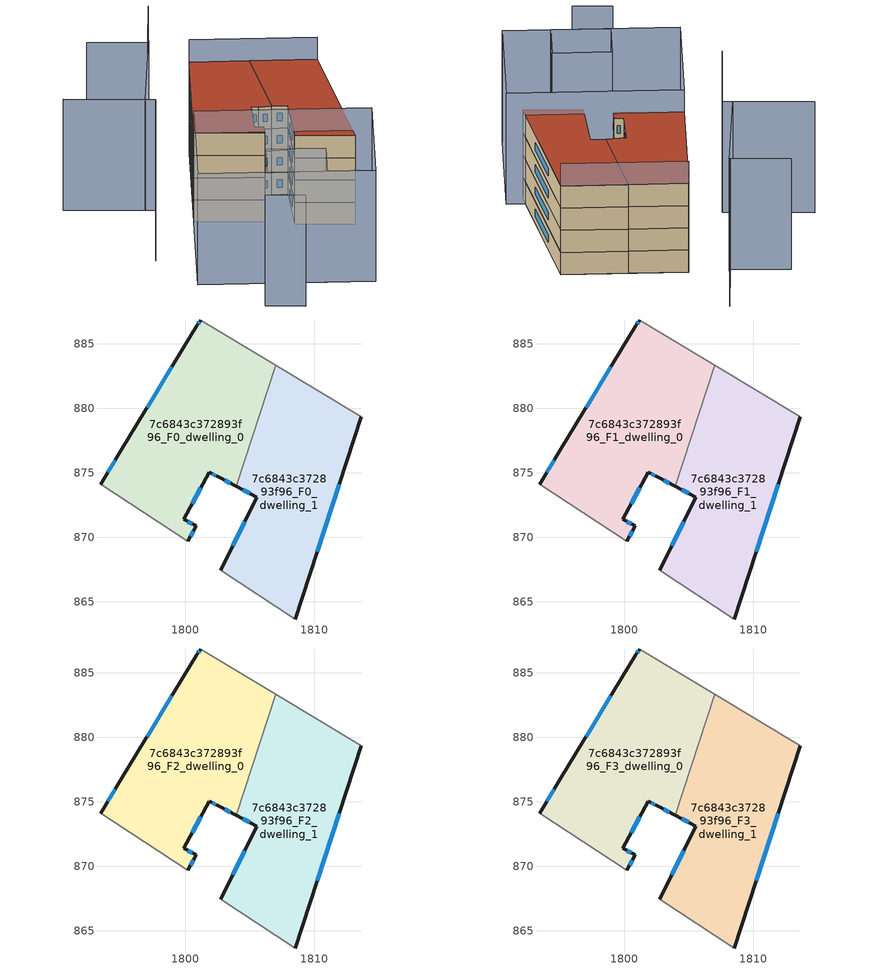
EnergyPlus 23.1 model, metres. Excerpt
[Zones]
7c6843c372893f96_F0_dwelling_0
 floor ground (EU_floor_Construction): 1807.01,883.36 1803.93,873.96 1802.62,874.65 1801.84,875.06 1799.89,871.39 1800.84,870.89 1800.2,869.68 1793.42,874.1 1795.12,876.89 1800.88,886.4 1801.2,886.86 z0
 wall outside (EU_wall_Construction): 1800.2,869.68 1800.84,870.89 1799.89,871.39 1801.84,875.06 1802.62,874.65 1803.93,873.96 / 1801.2,886.86 1800.88,886.4 1795.12,876.89 1793.42,874.1 z0:3
 wall adiabatic (EU_wall_Construction): 1793.42,874.1 1800.2,869.68 / 1807.01,883.36 1801.2,886.86 z0:3
 wall to 7c6843c372893f96_F0_dwelling_1 (EU_wall_Construction): 1803.93,873.96 1807.01,883.36 z0:3
 window (EU_Window_Construction): 1803.06,874.42 1803.5,874.19 / 1802.1,874.92 1802.36,874.78 / 1800.54,872.61 1801.19,873.83 / 1800.52,871.05 1800.21,871.22 / 1800.41,870.08 1800.63,870.48 / 1794.55,875.96 1793.99,875.03 / 1798.96,883.23 1797.04,880.06 / 1801.09,886.7 1800.99,886.55 z1:2
7c6843c372893f96_F0_dwelling_1
 floor ground (EU_floor_Construction): 1813.67,879.36 1808.52,863.66 1802.76,867.43 1805.55,873.12 1803.93,873.96 1807.01,883.36 z0
 wall outside (EU_wall_Construction): 1803.93,873.96 1805.55,873.12 1802.76,867.43 / 1808.52,863.66 1813.67,879.36 z0:3
 wall adiabatic (EU_wall_Construction): 1813.67,879.36 1807.01,883.36 / 1802.76,867.43 1808.52,863.66 z0:3
 window (EU_Window_Construction): 1804.62,871.22 1803.69,869.32 / 1804.47,873.68 1805.01,873.4 / 1810.24,868.89 1811.95,874.12 z1:2
7c6843c372893f96_F1_dwelling_0
 floor to 7c6843c372893f96_F0_dwelling_0 (EU_floor_Construction): 1807.01,883.36 1803.93,873.96 1802.62,874.65 1801.84,875.06 1799.89,871.39 1800.84,870.89 1800.2,869.68 1793.42,874.1 1795.12,876.89 1800.88,886.4 1801.2,886.86 z3
 wall outside (EU_wall_Construction): 1800.2,869.68 1800.84,870.89 1799.89,871.39 1801.84,875.06 1802.62,874.65 1803.93,873.96 / 1801.2,886.86 1800.88,886.4 1795.12,876.89 1793.42,874.1 z3:6
 wall adiabatic (EU_wall_Construction): 1793.42,874.1 1800.2,869.68 / 1807.01,883.36 1801.2,886.86 z3:6
 wall to 7c6843c372893f96_F1_dwelling_1 (EU_wall_Construction): 1803.93,873.96 1807.01,883.36 z3:6
 window (EU_Window_Construction): 1803.06,874.42 1803.5,874.19 / 1802.1,874.92 1802.36,874.78 / 1800.54,872.61 1801.19,873.83 / 1800.52,871.05 1800.21,871.22 / 1800.41,870.08 1800.63,870.48 / 1794.55,875.96 1793.99,875.03 / 1798.96,883.23 1797.04,880.06 / 1801.09,886.7 1800.99,886.55 z4:5
7c6843c372893f96_F1_dwelling_1
 floor to 7c6843c372893f96_F0_dwelling_1 (EU_floor_Construction): 1813.67,879.36 1808.52,863.66 1802.76,867.43 1805.55,873.12 1803.93,873.96 1807.01,883.36 z3
 wall outside (EU_wall_Construction): 1803.93,873.96 1805.55,873.12 1802.76,867.43 / 1808.52,863.66 1813.67,879.36 z3:6
 wall adiabatic (EU_wall_Construction): 1813.67,879.36 1807.01,883.36 / 1802.76,867.43 1808.52,863.66 z3:6
 window (EU_Window_Construction): 1804.62,871.22 1803.69,869.32 / 1804.47,873.68 1805.01,873.4 / 1810.24,868.89 1811.95,874.12 z4:5
7c6843c372893f96_F2_dwelling_0
 floor to 7c6843c372893f96_F1_dwelling_0 (EU_floor_Construction): 1807.01,883.36 1803.93,873.96 1802.62,874.65 1801.84,875.06 1799.89,871.39 1800.84,870.89 1800.2,869.68 1793.42,874.1 1795.12,876.89 1800.88,886.4 1801.2,886.86 z6
 wall outside (EU_wall_Construction): 1800.2,869.68 1800.84,870.89 1799.89,871.39 1801.84,875.06 1802.62,874.65 1803.93,873.96 / 1801.2,886.86 1800.88,886.4 1795.12,876.89 1793.42,874.1 z6:9
 wall adiabatic (EU_wall_Construction): 1793.42,874.1 1800.2,869.68 / 1807.01,883.36 1801.2,886.86 z6:9
 wall to 7c6843c372893f96_F2_dwelling_1 (EU_wall_Construction): 1803.93,873.96 1807.01,883.36 z6:9
 window (EU_Window_Construction): 1803.06,874.42 1803.5,874.19 / 1802.1,874.92 1802.36,874.78 / 1800.54,872.61 1801.19,873.83 / 1800.52,871.05 1800.21,871.22 / 1800.41,870.08 1800.63,870.48 / 1794.55,875.96 1793.99,875.03 / 1798.96,883.23 1797.04,880.06 / 1801.09,886.7 1800.99,886.55 z7:8
7c6843c372893f96_F2_dwelling_1
 floor to 7c6843c372893f96_F1_dwelling_1 (EU_floor_Construction): 1813.67,879.36 1808.52,863.66 1802.76,867.43 1805.55,873.12 1803.93,873.96 1807.01,883.36 z6
 wall outside (EU_wall_Construction): 1803.93,873.96 1805.55,873.12 1802.76,867.43 / 1808.52,863.66 1813.67,879.36 z6:9
 wall adiabatic (EU_wall_Construction): 1813.67,879.36 1807.01,883.36 / 1802.76,867.43 1808.52,863.66 z6:9
 window (EU_Window_Construction): 1804.62,871.22 1803.69,869.32 / 1804.47,873.68 1805.01,873.4 / 1810.24,868.89 1811.95,874.12 z7:8
7c6843c372893f96_F3_dwelling_0
 floor to 7c6843c372893f96_F2_dwelling_0 (EU_floor_Construction): 1807.01,883.36 1803.93,873.96 1802.62,874.65 1801.84,875.06 1799.89,871.39 1800.84,870.89 1800.2,869.68 1793.42,874.1 1795.12,876.89 1800.88,886.4 1801.2,886.86 z9
 wall outside (EU_wall_Construction): 1800.2,869.68 1800.84,870.89 1799.89,871.39 1801.84,875.06 1802.62,874.65 1803.93,873.96 / 1801.2,886.86 1800.88,886.4 1795.12,876.89 1793.42,874.1 z9:12
 wall adiabatic (EU_wall_Construction): 1793.42,874.1 1800.2,869.68 / 1807.01,883.36 1801.2,886.86 z9:12
 wall to 7c6843c372893f96_F3_dwelling_1 (EU_wall_Construction): 1803.93,873.96 1807.01,883.36 z9:12
 window (EU_Window_Construction): 1803.06,874.42 1803.5,874.19 / 1802.1,874.92 1802.36,874.78 / 1800.54,872.61 1801.19,873.83 / 1800.52,871.05 1800.21,871.22 / 1800.41,870.08 1800.63,870.48 / 1794.55,875.96 1793.99,875.03 / 1798.96,883.23 1797.04,880.06 / 1801.09,886.7 1800.99,886.55 z10:11
 roof outside (EU_roof_Construction): 1803.93,873.96 1807.01,883.36 1801.2,886.86 1800.88,886.4 1795.12,876.89 1793.42,874.1 1800.2,869.68 1800.84,870.89 1799.89,871.39 1801.84,875.06 1802.62,874.65 z12
7c6843c372893f96_F3_dwelling_1
 floor to 7c6843c372893f96_F2_dwelling_1 (EU_floor_Construction): 1813.67,879.36 1808.52,863.66 1802.76,867.43 1805.55,873.12 1803.93,873.96 1807.01,883.36 z9
 wall outside (EU_wall_Construction): 1803.93,873.96 1805.55,873.12 1802.76,867.43 / 1808.52,863.66 1813.67,879.36 z9:12
 wall adiabatic (EU_wall_Construction): 1813.67,879.36 1807.01,883.36 / 1802.76,867.43 1808.52,863.66 z9:12
 window (EU_Window_Construction): 1804.62,871.22 1803.69,869.32 / 1804.47,873.68 1805.01,873.4 / 1810.24,868.89 1811.95,874.12 z10:11
 roof outside (EU_roof_Construction): 1808.52,863.66 1813.67,879.36 1807.01,883.36 1803.93,873.96 1805.55,873.12 1802.76,867.43 z12
shading: 1790.59,854.93 1794.45,852.4 / 1782.36,884.28 1791.16,878.49 / 1791.16,878.49 1785.39,869.71 / 1813.67,879.36 1801.2,886.86 / 1801.16,895.36 1796.87,888.95 / 1796.87,888.95 1791.13,892.79 / 1797.2,889.24 1790.18,879.23 / 1793.41,858.79 1795.93,862.94 / 1795.93,862.94 1801.76,859.4 / 1801.76,859.4 1799.24,855.25 / 1799.24,855.25 1793.41,858.79 / 1786.62,862.9 1793.42,874.1 / 1793.42,874.1 1810.74,863.58 / 1810.74,863.58 1803.94,852.38 / 1803.94,852.38 1786.62,862.9 z0:15
[Building]
EU S2 Campaign: North Axis=0; Terrain=City; Solar Distribution=FullExterior
[Site:Location]
Bologna: Latitude=44.5; Longitude=11.25; Time Zone=1; Elevation=37
[SizingPeriod:WeatherFileDays]
AnnualSizingPeriod: Begin Month=1; Begin Day of Month=1; End Month=12; End Day of Month=31; Day of Week for Start Day=Monday; Use Weather File Daylight Saving Period=No; Use Weather File Rain and Snow Indicators=No
[MATERIAL]
EU_InternalMass_Material: Roughness=MediumRough; Thickness=0.1; Conductivity=1; Density=1800; Specific Heat=900; Thermal Absorptance=0.9; Solar Absorptance=0.7; Visible Absorptance=0.7
[MATERIAL:NOMASS] Roughness=MediumRough; Thermal Absorptance=0.9; Solar Absorptance=0.7; Visible Absorptance=0.7
Name | Thermal Resistance
EU_wall_NoMass | 0.937881
EU_roof_NoMass | 0.548572
EU_floor_NoMass | 0.71348
[WINDOWMATERIAL:SIMPLEGLAZINGSYSTEM]
EU_Window_SimpleGlazing: UFactor=4.25633; Solar Heat Gain Coefficient=0.85; Visible Transmittance=0.85
[CONSTRUCTION]
EU_wall_Construction: EU_wall_NoMass
EU_roof_Construction: EU_roof_NoMass
EU_floor_Construction: EU_floor_NoMass
EU_Window_Construction: EU_Window_SimpleGlazing
EU_InternalMass_Construction: EU_InternalMass_Material
[ZONE] Type=1; Multiplier=1; Ceiling Height=autocalculate; Floor Area=autocalculate; Part of Total Floor Area=Yes
Name | Volume
7c6843c372893f96_F0_dwelling_0 | 345.748
7c6843c372893f96_F1_dwelling_0; 7c6843c372893f96_F2_dwelling_0; 7c6843c372893f96_F3_dwelling_0 | 345.746
7c6843c372893f96_F0_dwelling_1; 7c6843c372893f96_F1_dwelling_1; 7c6843c372893f96_F2_dwelling_1; 7c6843c372893f96_F3_dwelling_1 | 345.738
[INTERNALMASS] Construction=EU_InternalMass_Construction
Name | Zone or ZoneList | Surface Area
7c6843c372893f96_F0_dwelling_0_EU_InternalMass | 7c6843c372893f96_F0_dwelling_0 | 115.249
7c6843c372893f96_F0_dwelling_1_EU_InternalMass | 7c6843c372893f96_F0_dwelling_1 | 115.246
7c6843c372893f96_F1_dwelling_0_EU_InternalMass | 7c6843c372893f96_F1_dwelling_0 | 115.249
7c6843c372893f96_F1_dwelling_1_EU_InternalMass | 7c6843c372893f96_F1_dwelling_1 | 115.246
7c6843c372893f96_F2_dwelling_0_EU_InternalMass | 7c6843c372893f96_F2_dwelling_0 | 115.249
7c6843c372893f96_F2_dwelling_1_EU_InternalMass | 7c6843c372893f96_F2_dwelling_1 | 115.246
7c6843c372893f96_F3_dwelling_0_EU_InternalMass | 7c6843c372893f96_F3_dwelling_0 | 115.249
7c6843c372893f96_F3_dwelling_1_EU_InternalMass | 7c6843c372893f96_F3_dwelling_1 | 115.246
[OTHEREQUIPMENT] Fuel Type=Electricity; Design Level Calculation Method=Watts/Area; Power per Zone Floor Area=1; Fraction Latent=0; Fraction Radiant=0; Fraction Lost=0; Carbon Dioxide Generation Rate=0; EndUse Subcategory=EU_Step8_InternalGains
Name | Zone or ZoneList or Space or SpaceList | Schedule
EU_Step8_InternalGain_7c6843c372893f96_F0_dwelling_0_f000 | 7c6843c372893f96_F0_dwelling_0 | EU_Step8_GainSchedule_7c6843c372893f96_F0_dwelling_0_f000
EU_Step8_InternalGain_7c6843c372893f96_F0_dwelling_1_f000 | 7c6843c372893f96_F0_dwelling_1 | EU_Step8_GainSchedule_7c6843c372893f96_F0_dwelling_1_f000
EU_Step8_InternalGain_7c6843c372893f96_F1_dwelling_0_f000 | 7c6843c372893f96_F1_dwelling_0 | EU_Step8_GainSchedule_7c6843c372893f96_F1_dwelling_0_f000
EU_Step8_InternalGain_7c6843c372893f96_F1_dwelling_1_f000 | 7c6843c372893f96_F1_dwelling_1 | EU_Step8_GainSchedule_7c6843c372893f96_F1_dwelling_1_f000
EU_Step8_InternalGain_7c6843c372893f96_F2_dwelling_0_f000 | 7c6843c372893f96_F2_dwelling_0 | EU_Step8_GainSchedule_7c6843c372893f96_F2_dwelling_0_f000
EU_Step8_InternalGain_7c6843c372893f96_F2_dwelling_1_f000 | 7c6843c372893f96_F2_dwelling_1 | EU_Step8_GainSchedule_7c6843c372893f96_F2_dwelling_1_f000
EU_Step8_InternalGain_7c6843c372893f96_F3_dwelling_0_f000 | 7c6843c372893f96_F3_dwelling_0 | EU_Step8_GainSchedule_7c6843c372893f96_F3_dwelling_0_f000
EU_Step8_InternalGain_7c6843c372893f96_F3_dwelling_1_f000 | 7c6843c372893f96_F3_dwelling_1 | EU_Step8_GainSchedule_7c6843c372893f96_F3_dwelling_1_f000
[ZONEVENTILATION:DESIGNFLOWRATE] Schedule=EU_AlwaysOn; Design Flow Rate Calculation Method=AirChanges/Hour; Air Changes per Hour=0.687892; Ventilation Type=Natural; Fan Pressure Rise=0; Fan Total Efficiency=1; Constant Term Coefficient=1; Temperature Term Coefficient=0; Velocity Term Coefficient=0; Velocity Squared Term Coefficient=0; Minimum Indoor Temperature=-100; Maximum Indoor Temperature=100; Delta Temperature=-100; Minimum Outdoor Temperature=-100; Maximum Outdoor Temperature=100; Maximum Wind Speed=40
Name | Zone or ZoneList or Space or SpaceList
EU_ConstantAir_7c6843c372893f96_F0_dwelling_0 | 7c6843c372893f96_F0_dwelling_0
EU_ConstantAir_7c6843c372893f96_F0_dwelling_1 | 7c6843c372893f96_F0_dwelling_1
EU_ConstantAir_7c6843c372893f96_F1_dwelling_0 | 7c6843c372893f96_F1_dwelling_0
EU_ConstantAir_7c6843c372893f96_F1_dwelling_1 | 7c6843c372893f96_F1_dwelling_1
EU_ConstantAir_7c6843c372893f96_F2_dwelling_0 | 7c6843c372893f96_F2_dwelling_0
EU_ConstantAir_7c6843c372893f96_F2_dwelling_1 | 7c6843c372893f96_F2_dwelling_1
EU_ConstantAir_7c6843c372893f96_F3_dwelling_0 | 7c6843c372893f96_F3_dwelling_0
EU_ConstantAir_7c6843c372893f96_F3_dwelling_1 | 7c6843c372893f96_F3_dwelling_1
[HVACTEMPLATE:THERMOSTAT] Constant Heating Setpoint=20; Constant Cooling Setpoint=50
EU_HeatOnly_7c6843c372893f96_F0_dwelling_0; EU_HeatOnly_7c6843c372893f96_F0_dwelling_1; EU_HeatOnly_7c6843c372893f96_F1_dwelling_0; EU_HeatOnly_7c6843c372893f96_F1_dwelling_1; EU_HeatOnly_7c6843c372893f96_F2_dwelling_0; EU_HeatOnly_7c6843c372893f96_F2_dwelling_1; EU_HeatOnly_7c6843c372893f96_F3_dwelling_0; EU_HeatOnly_7c6843c372893f96_F3_dwelling_1
[HVACTEMPLATE:ZONE:IDEALLOADSAIRSYSTEM] System Availability Schedule=EU_AlwaysOn; Maximum Heating Supply Air Temperature=50; Minimum Cooling Supply Air Temperature=13; Maximum Heating Supply Air Humidity Ratio=0.0156; Minimum Cooling Supply Air Humidity Ratio=0.0077; Heating Limit=NoLimit; Cooling Limit=NoLimit; Heating Availability Schedule=EU_AlwaysOn; Cooling Availability Schedule=EU_CoolingOff; Dehumidification Control Type=ConstantSensibleHeatRatio; Cooling Sensible Heat Ratio=0.7; Dehumidification Setpoint=60; Humidification Control Type=None; Humidification Setpoint=30; Outdoor Air Method=None; Outdoor Air Flow Rate per Person=0.00944; Outdoor Air Flow Rate per Zone Floor Area=0; Outdoor Air Flow Rate per Zone=0; Demand Controlled Ventilation Type=None; Outdoor Air Economizer Type=NoEconomizer; Heat Recovery Type=None; Sensible Heat Recovery Effectiveness=0.7; Latent Heat Recovery Effectiveness=0.65
Name | Template Thermostat
7c6843c372893f96_F0_dwelling_0 | EU_HeatOnly_7c6843c372893f96_F0_dwelling_0
7c6843c372893f96_F0_dwelling_1 | EU_HeatOnly_7c6843c372893f96_F0_dwelling_1
7c6843c372893f96_F1_dwelling_0 | EU_HeatOnly_7c6843c372893f96_F1_dwelling_0
7c6843c372893f96_F1_dwelling_1 | EU_HeatOnly_7c6843c372893f96_F1_dwelling_1
7c6843c372893f96_F2_dwelling_0 | EU_HeatOnly_7c6843c372893f96_F2_dwelling_0
7c6843c372893f96_F2_dwelling_1 | EU_HeatOnly_7c6843c372893f96_F2_dwelling_1
7c6843c372893f96_F3_dwelling_0 | EU_HeatOnly_7c6843c372893f96_F3_dwelling_0
7c6843c372893f96_F3_dwelling_1 | EU_HeatOnly_7c6843c372893f96_F3_dwelling_1
[SIZING:ZONE] Zone Cooling Design Supply Air Temperature Input Method=SupplyAirTemperature; Zone Cooling Design Supply Air Temperature=13; Zone Heating Design Supply Air Temperature Input Method=SupplyAirTemperature; Zone Heating Design Supply Air Temperature=50; Zone Cooling Design Supply Air Humidity Ratio=0.008; Zone Heating Design Supply Air Humidity Ratio=0.008; Cooling Design Air Flow Method=DesignDay; Cooling Design Air Flow Rate=0; Cooling Minimum Air Flow per Zone Floor Area=0.000762; Cooling Minimum Air Flow=0; Cooling Minimum Air Flow Fraction=0.2; Heating Design Air Flow Method=DesignDay; Heating Design Air Flow Rate=0; Heating Maximum Air Flow per Zone Floor Area=0.002032; Heating Maximum Air Flow=0.141576; Heating Maximum Air Flow Fraction=0.3; Account for Dedicated Outdoor Air System=No; Dedicated Outdoor Air System Control Strategy=NeutralSupplyAir; Dedicated Outdoor Air Low Setpoint Temperature for Design=autosize; Dedicated Outdoor Air High Setpoint Temperature for Design=autosize; Zone Load Sizing Method=Sensible Load Only No Latent Load; Zone Latent Cooling Design Supply Air Humidity Ratio Input Method=HumidityRatioDifference; Zone Cooling Design Supply Air Humidity Ratio Difference=0.005; Zone Latent Heating Design Supply Air Humidity Ratio Input Method=HumidityRatioDifference; Zone Humidification Design Supply Air Humidity Ratio Difference=0.005
7c6843c372893f96_F0_dwelling_0; 7c6843c372893f96_F0_dwelling_1; 7c6843c372893f96_F1_dwelling_0; 7c6843c372893f96_F1_dwelling_1; 7c6843c372893f96_F2_dwelling_0; 7c6843c372893f96_F2_dwelling_1; 7c6843c372893f96_F3_dwelling_0; 7c6843c372893f96_F3_dwelling_1
[SCHEDULE:CONSTANT]
Name | Hourly Value
EU_AlwaysOn | 1
EU_CoolingOff | 0
[SCHEDULE:FILE] Column Number=1; Rows to Skip at Top=0; Number of Hours of Data=8760; Column Separator=Comma; Interpolate to Timestep=No; Minutes per Item=60; Adjust Schedule for Daylight Savings=Yes
Name | File
EU_Step8_GainSchedule_7c6843c372893f96_F0_dwelling_0_f000 | ../../schedules/7c6843c372893f96/7c6843c372893f96_F0_dwelling_0_f000_gain.csv
EU_Step8_GainSchedule_7c6843c372893f96_F0_dwelling_1_f000 | ../../schedules/7c6843c372893f96/7c6843c372893f96_F0_dwelling_1_f000_gain.csv
EU_Step8_GainSchedule_7c6843c372893f96_F1_dwelling_0_f000 | ../../schedules/7c6843c372893f96/7c6843c372893f96_F1_dwelling_0_f000_gain.csv
EU_Step8_GainSchedule_7c6843c372893f96_F1_dwelling_1_f000 | ../../schedules/7c6843c372893f96/7c6843c372893f96_F1_dwelling_1_f000_gain.csv
EU_Step8_GainSchedule_7c6843c372893f96_F2_dwelling_0_f000 | ../../schedules/7c6843c372893f96/7c6843c372893f96_F2_dwelling_0_f000_gain.csv
EU_Step8_GainSchedule_7c6843c372893f96_F2_dwelling_1_f000 | ../../schedules/7c6843c372893f96/7c6843c372893f96_F2_dwelling_1_f000_gain.csv
EU_Step8_GainSchedule_7c6843c372893f96_F3_dwelling_0_f000 | ../../schedules/7c6843c372893f96/7c6843c372893f96_F3_dwelling_0_f000_gain.csv
EU_Step8_GainSchedule_7c6843c372893f96_F3_dwelling_1_f000 | ../../schedules/7c6843c372893f96/7c6843c372893f96_F3_dwelling_1_f000_gain.csv
